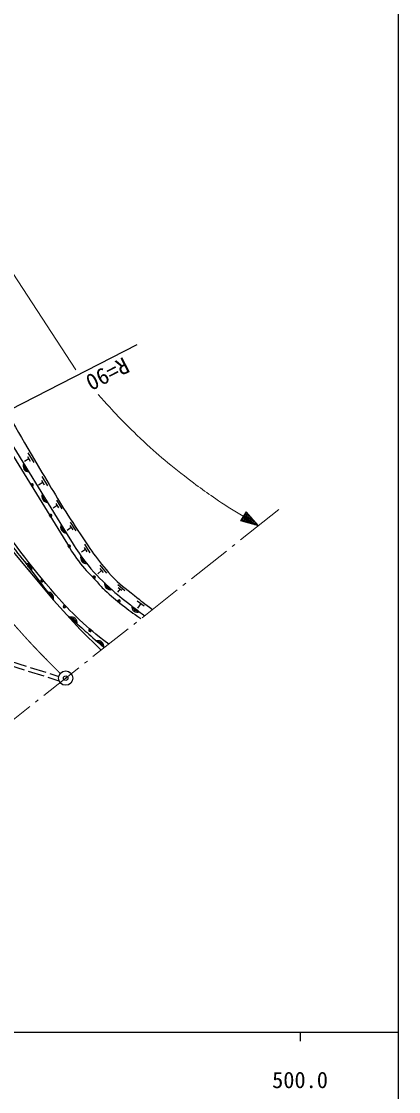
# Model space of a CAD drawing. Units: millimetres, scale not verified. Extents: x 40000 to 680000, y 20000 to 380000.
# Drawn here: x 536899 to 579000, y 198357 to 317878 of the extents above; entities that cross this region are included whole.
import ezdxf
from ezdxf.enums import TextEntityAlignment as Align

# ---------------------------------------------------------------- set-up
doc = ezdxf.new("R2010")
doc.units = ezdxf.units.MM
doc.header["$LTSCALE"] = 1000
doc.header["$PDMODE"] = 32
doc.header["$PDSIZE"] = 500
doc.linetypes.add('CHAIN', pattern=[18.5, 12, -1.5, 3.5, -1.5])
for name, color, linetype, lineweight in [('M-BGD', 7, 'Continuous', 25), ('M-BGD-HTXT', 7, 'Continuous', 13), ('M-BMK', 2, 'CHAIN', 13), ('M-BMK-SRVR', 3, 'Continuous', 25), ('M-STR-HTXT', 7, 'Continuous', 13), ('M-TTL-BAND', 7, 'Continuous', 25)]:
    doc.layers.add(name, color=color, linetype=linetype, lineweight=lineweight)
doc.layers.add('M-OTRS', color=6, linetype='Continuous')
doc.styles.add('ＭＳ ゴシック', font='')
doc.styles.get('ＭＳ ゴシック').set_extended_font_data('MS Gothic')

msp = doc.modelspace()

# ---------------------------------------------------------------- linework, layer by layer
at = {"layer": 'M-BGD'}
for p, q in [((532673, 275788), (542316, 260096)), ((533408, 273472), (541860, 259805)), ((537733, 269028), (537243, 268716)), ((537572, 269294), (537894, 268762)), ((537624, 269689), (538268, 268624)), ((539137, 266658), (539450, 266140)), ((539187, 267041), (539813, 266006)), ((539293, 266399), (538817, 266095)), ((540799, 264412), (541396, 263425)), ((540900, 263799), (540446, 263510)), ((540751, 264046), (541049, 263552)), ((542349, 261952), (542973, 260973)), ((542466, 261338), (542016, 261036)), ((542310, 261582), (542622, 261093)), ((543927, 259500), (544551, 258522)), ((535386, 259346), (540473, 253245)), ((544043, 258886), (543593, 258584)), ((543887, 259131), (544199, 258642)), ((545647, 257145), (546390, 256254)), ((545840, 256551), (545432, 256194)), ((545654, 256774), (546026, 256328)), ((547652, 254996), (548438, 254334)), ((547716, 254673), (548109, 254342)), ((547913, 254508), (547613, 254134)), ((540473, 253245), (543462, 249949)), ((549830, 253155), (550594, 252596)), ((550212, 252876), (549851, 252358)), ((543462, 249949), (545789, 247652)), ((535698, 246417), (537416, 245878)), ((535473, 246004), (537190, 245465)), ((537667, 245316), (539385, 244777)), ((537893, 245729), (539610, 245189)), ((540087, 245040), (541065, 244721)), ((539862, 244628), (541093, 244242))]:
    msp.add_line(p, q, dxfattribs=at)
for centre in [(538082, 266103), (538082, 266103), (538082, 266103), (538082, 266103), (540152, 262681), (540152, 262681), (540152, 262681), (540152, 262681), (542222, 259258), (542222, 259258), (542222, 259258), (542222, 259258), (545010, 255780), (545010, 255780), (545010, 255780), (545010, 255780), (539219, 255438), (539219, 255438), (539219, 255438), (539219, 255438), (541716, 252540), (541716, 252540), (541716, 252540), (541716, 252540), (547795, 253128), (547795, 253128), (547795, 253128), (547795, 253128), (544568, 249873), (544568, 249873), (544568, 249873), (544568, 249873)]:
    msp.add_circle(centre, 100, dxfattribs=at)
for centre, radius, start, end in [((537738, 268222), 654, 154.3487, 268.79054), ((537738, 268222), 523, 164.15994, 258.9793), ((537738, 268222), 392, 186.03639, 237.10284), ((538082, 266103), 145, 254.77337, 167.56773), ((538082, 266103), 116, 236.32403, 186.01706), ((539832, 264814), 654, 154.3487, 268.79054), ((539832, 264814), 523, 164.15994, 258.9793), ((539832, 264814), 392, 186.03639, 237.10284), ((540152, 262681), 145, 254.77337, 167.56773), ((540152, 262681), 116, 236.32403, 186.01706), ((541926, 261406), 654, 154.3487, 268.79054), ((541926, 261406), 523, 164.15994, 258.9793), ((541926, 261406), 392, 186.03639, 237.10284), ((542222, 259258), 145, 254.77337, 167.56773), ((542222, 259258), 116, 236.32403, 186.01706), ((544159, 257970), 654, 160.40507, 274.84691), ((537405, 256691), 654, 340.04867, 94.49051), ((537405, 256691), 523, 349.85991, 84.67927), ((537405, 256691), 392, 11.73636, 62.80282), ((544159, 257970), 523, 170.21631, 265.03567), ((544159, 257970), 392, 192.09276, 243.15922), ((545010, 255780), 145, 268.23817, 181.03253), ((545010, 255780), 116, 249.78883, 199.48186), ((539219, 255438), 145, 83.65255, 356.44691), ((539219, 255438), 116, 65.20321, 14.89624), ((546824, 255066), 654, 168.5073, 282.94914), ((546824, 255066), 523, 178.31854, 273.1379), ((546824, 255066), 392, 200.19499, 251.26145), ((539828, 253508), 654, 340.04867, 94.49051), ((539828, 253508), 523, 349.85991, 84.67927), ((539828, 253508), 392, 11.73636, 62.80282), ((541716, 252540), 145, 87.57057, 0.36494), ((541716, 252540), 116, 69.12124, 18.81427), ((547795, 253128), 145, 273.32296, 186.11732), ((547795, 253128), 116, 254.87362, 204.56665), ((549864, 252550), 654, 175.86293, 290.30477), ((549864, 252550), 523, 185.67417, 280.49353), ((549864, 252550), 392, 207.55062, 258.61708), ((542455, 250705), 654, 351.40081, 105.84265), ((542455, 250705), 523, 1.21205, 96.03141), ((542455, 250705), 392, 23.0885, 74.15496), ((544568, 249873), 145, 94.28024, 7.0746), ((544568, 249873), 116, 75.8309, 25.52393), ((545456, 248061), 654, 351.40081, 105.84265), ((545456, 248061), 523, 1.21205, 96.03141), ((545456, 248061), 392, 23.0885, 74.15496)]:
    msp.add_arc(centre, radius, start, end, dxfattribs=at)
for points, knots in [([(526110, 292047), (527986, 287884), (528473, 286727), (530199, 283422), (531390, 281141), (532111, 279892), (533375, 277651), (535619, 273673), (536843, 271425), (539188, 267506), (540716, 264951), (541559, 263510), (543203, 261027), (544553, 258988), (545302, 257821), (546933, 255999), (547829, 254998), (548484, 254587), (549530, 253744), (550300, 253123), (550563, 252920), (551537, 252199)], [0, 0, 0, 0, 1, 1, 1, 2, 2, 2, 3, 3, 3, 4, 4, 4, 5, 5, 5, 6, 6, 6, 7, 7, 7, 7]), ([(546642, 248327), (545050, 249562), (544570, 249922), (543357, 251072), (542282, 252090), (541713, 252697), (540742, 253815), (537590, 257444), (535993, 259637), (533319, 263633), (531792, 265913), (531272, 267395), (530008, 269831), (528649, 272449), (527923, 273934), (526605, 276574), (524136, 281524), (523391, 283119), (520423, 289316)], [0, 0, 0, 0, 1, 1, 1, 2, 2, 2, 3, 3, 3, 4, 4, 4, 5, 5, 5, 6, 6, 6, 6]), ([(533127, 263159), (533717, 262254), (533891, 262016), (534393, 261292), (535946, 259056), (536996, 257936), (538622, 255752), (539349, 254776), (539581, 254466), (540473, 253245)], [0, 0, 0, 0, 1, 1, 1, 2, 2, 2, 3, 3, 3, 3]), ([(541860, 259805), (542565, 258601), (542778, 258212), (543508, 257293), (544124, 256518), (544545, 256148), (545217, 255421), (545600, 255006), (545791, 254751), (546203, 254364), (546938, 253674), (547377, 253315), (548168, 252691), (548948, 252075), (549225, 251881), (550219, 251189)], [0, 0, 0, 0, 1, 1, 1, 2, 2, 2, 3, 3, 3, 4, 4, 4, 5, 5, 5, 5]), ([(542316, 260096), (543030, 258891), (543276, 258520), (543991, 257582), (544947, 256330), (545604, 255722), (546748, 254640), (547601, 253833), (548134, 253440), (549060, 252717), (549678, 252234), (549884, 252076), (550662, 251507)], [0, 0, 0, 0, 1, 1, 1, 2, 2, 2, 3, 3, 3, 4, 4, 4, 4])]:
    msp.add_open_spline(points, degree=3, knots=knots, dxfattribs=at)
msp.add_open_spline([(541923, 251646), (544032, 249788), (544032, 249788), (546141, 247930)], degree=3, dxfattribs=at)
at = {"layer": 'M-BGD-HTXT'}
for p, q in [((561357, 259967), (565648, 263361)), ((560416, 259222), (560730, 259471)), ((555867, 255624), (559789, 258726)), ((554926, 254880), (555240, 255128)), ((550377, 251282), (554299, 254383)), ((544887, 246939), (548809, 250041)), ((549436, 250537), (549750, 250785)), ((543946, 246194), (544260, 246443)), ((539397, 242596), (543318, 245698)), ((538456, 241852), (538769, 242100)), ((533907, 238254), (537828, 241356))]:
    msp.add_line(p, q, dxfattribs=at)
at = {"layer": 'M-BMK'}
msp.add_open_spline([(523720, 268388), (524977, 266094), (525307, 265468), (526415, 263650), (527271, 262246), (527744, 261453), (528677, 260099), (530277, 257775), (531170, 256466), (532928, 254260), (534314, 252523), (535126, 251578), (536603, 249918), (538348, 247958), (538974, 247339), (541234, 245050)], degree=3, knots=[0, 0, 0, 0, 1, 1, 1, 2, 2, 2, 3, 3, 3, 4, 4, 4, 5, 5, 5, 5], dxfattribs=at)
at = {"layer": 'M-BMK-SRVR'}
msp.add_line((523720, 268388), (549825, 281796), dxfattribs=at)
msp.add_circle((541842, 244531), 800, dxfattribs=at)
at = {"layer": 'M-OTRS'}
msp.add_point((541842, 244531), dxfattribs=at)
at = {"layer": 'M-STR-HTXT'}
for p, q in [((519645, 314529), (542991, 278978)), ((561666, 262604), (559979, 263637)), ((561979, 263116), (561353, 262093)), ((562258, 262805), (561917, 263014)), ((563372, 261561), (561979, 263116)), ((563372, 261561), (561353, 262093)), ((561757, 261986), (561416, 262195)), ((561478, 262297), (562161, 261880)), ((562565, 261773), (561541, 262400)), ((561604, 262502), (562968, 261667)), ((563372, 261561), (561666, 262604)), ((561729, 262707), (563094, 261872)), ((562815, 262183), (561791, 262809)), ((561854, 262911), (562536, 262494))]:
    msp.add_line(p, q, dxfattribs=at)
msp.add_open_spline([(545449, 276220), (547436, 274010), (548027, 273380), (549799, 271680), (551921, 269645), (553180, 268567), (555521, 266787), (557218, 265497), (557824, 265066), (559979, 263637)], degree=3, knots=[0, 0, 0, 0, 1, 1, 1, 2, 2, 2, 3, 3, 3, 3], dxfattribs=at)
at = {"layer": 'M-TTL-BAND'}
for p, q in [((579000, 20000), (579000, 370000)), ((40000, 205000), (579000, 205000)), ((568000, 205000), (568000, 204000))]:
    msp.add_line(p, q, dxfattribs=at)

# ---------------------------------------------------------------- texts
at = {"layer": 'M-BMK-SRVR', "style": 'ＭＳ ゴシック'}
msp.add_text('R=90', height=1833, rotation=207.186, dxfattribs=at).set_placement((548732, 279633), align=Align.MIDDLE_LEFT)
at = {"layer": 'M-TTL-BAND', "style": 'ＭＳ ゴシック'}
msp.add_text('500.0', height=1833, dxfattribs=at).set_placement((568000, 198195), align=Align.BOTTOM_CENTER)

doc.saveas('drawing.dxf')
